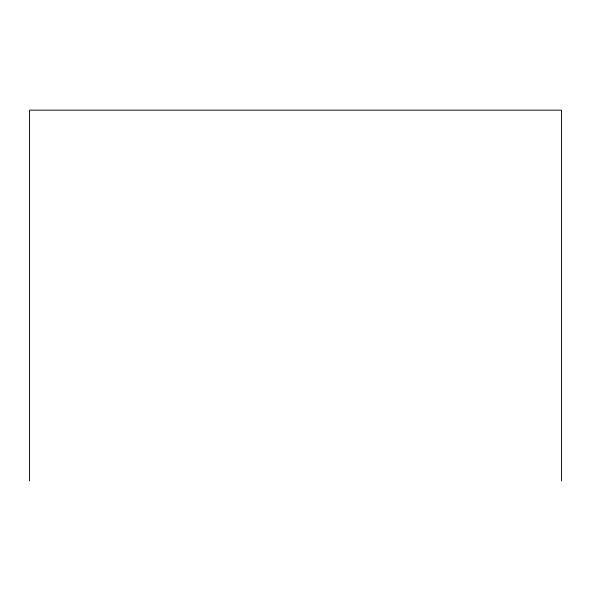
<?xml version="1.0" encoding="UTF-8"?>
<svg xmlns="http://www.w3.org/2000/svg" width="591" height="591" viewBox="0 0 591 591"><rect width="100%" height="100%" fill="white"/><g stroke="black" fill="none" stroke-linecap="round" stroke-linejoin="round"><path stroke-width="0.89" d="M561.45 480.845L561.45 110.155L29.55 110.155L29.55 480.845"/></g></svg>
